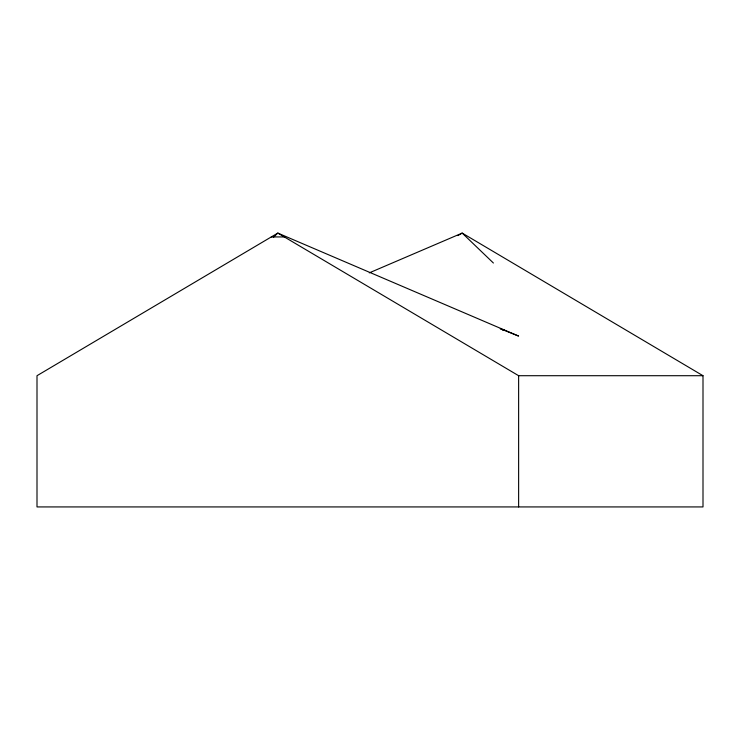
<?xml version="1.0" encoding="UTF-8"?>
<svg xmlns="http://www.w3.org/2000/svg" width="740" height="740" viewBox="0 0 740 740"><rect width="100%" height="100%" fill="white"/><g stroke="black" fill="none" stroke-linecap="round" stroke-linejoin="round"><path stroke-width="1.11" d="M273.347 237.355L277.815 233.072L518.574 336.062L501.276 329.134M460.585 234.025L462.186 233.072L703 375.707L703 506.928L37 506.928L37 375.707L277.815 233.072L518.629 375.707L703 375.707M457.884 235.616L459.781 234.497M369.279 272.866L462.186 233.072L493.404 263.024M271.303 236.929L284.317 236.929M501.248 329.245L504.301 330.373L500.249 328.726M518.629 375.707L518.629 506.928"/></g></svg>
